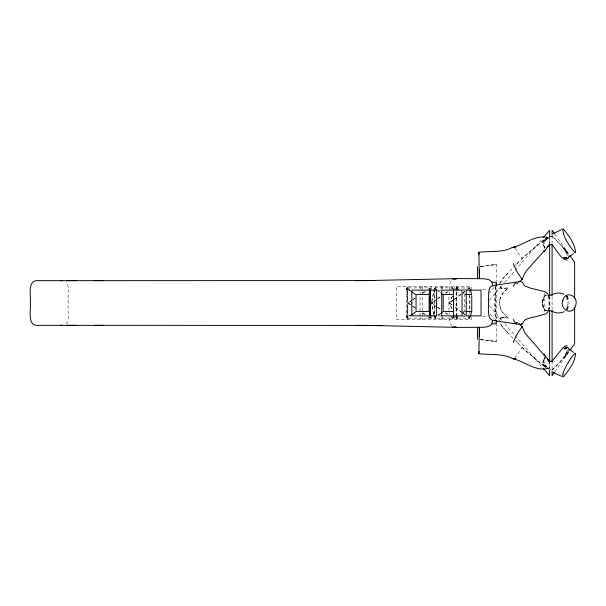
<?xml version="1.0" encoding="UTF-8"?>
<svg xmlns="http://www.w3.org/2000/svg" width="606" height="606" viewBox="0 0 606 606"><rect width="100%" height="100%" fill="white"/><g stroke="black" fill="none" stroke-linecap="round" stroke-linejoin="round"><path stroke-width="0.45" stroke-dasharray="3.03 2.27" d="M449.417 289.577L449.978 283.161L451.962 280.017M549.369 242.165L549.369 237.976L548.445 237.522L549.369 237.976M495.238 293.789L495.238 312.211M549.369 368.024L548.445 368.478L549.354 368.092L549.309 361.729M495.117 298.213A17.559 1.189 89.8 0 0 495.087 303A17.559 1.189 -89.8 0 0 495.125 307.772A17.619 1.197 -89.8 0 0 495.443 315.976L495.481 319.574M549.18 298.902L548.763 296.879M549.18 363.736L549.225 361.843M449.258 291.857L449.258 291.834A13.4 0.788 -89.9 0 0 449.137 293.509M543.249 244.938L545.498 248.68L543.264 245.029L542.938 242.824L543.249 241.158L545.862 239.082M495.481 286.426L495.443 290.016A17.619 1.189 89.8 0 0 495.125 298.228M495.261 287.1L494.822 303L495.261 318.9M469.377 316.173L469.249 318.021L468.476 318.105M469.9 316.173L469.771 318.021L468.999 318.105M549.203 302.515L548.93 309.992M453.394 316.37L453.205 318.021L452.735 318.021L452.909 316.173M433.745 314.938L434.313 317.499L435.214 318.105L452.477 318.105L453.386 317.499L453.553 315.908M567.087 307.128L567.58 302.538M406.77 289.827L406.99 287.979L408.762 287.895M407.179 289.827L407.399 287.979L406.99 287.979L408.035 303L406.99 318.021L408.762 318.105M430.055 316.37L430.283 318.021L429.874 318.021L430.093 316.173M495.163 321.165L494.966 322.665L495.102 322.256M543.264 360.971C542.294 366.418 543.605 357.729 545.498 357.32L543.264 360.971L543.249 364.842L547.589 367.69M431.836 301.296L433.934 290.206M431.714 302.114L434.487 287.979L436.047 287.895M568.799 350.397L567.633 353.495L564.012 357.578L567.633 353.495M542.938 242.976L543.264 241.317L546.71 237.81M499.836 299.659L500.761 296.485L502.942 293.122L508.298 287.911L496.352 288.797M499.768 299.932L499.299 303L500.761 309.514L503.798 314.022L508.298 318.089L496.352 317.203M548.763 309.121L549.18 307.098M548.763 309.068L549.195 307.719M568.034 299.531L565.974 295.486L567.436 297.152L566.065 295.228C569.792 298.94 570.049 306.197 566.549 310.075L568.034 306.469M566.451 308.962L567.224 306.727M567.474 349.973L566.216 353.29M566.898 351.639C563.906 358.979 557.725 364.691 552.111 370.016L550.778 369.842L552.384 369.834M470.37 316.37L469.771 318.021L467.097 316.43M456.757 287.895L456.113 288.501L456.113 317.499L456.757 318.105L469.256 318.105L470.483 315.908M452.379 295.94L449.463 303L452.379 310.06M552.558 369.713L566.004 355.404L568.034 351.419M452.318 296.183L449.463 303L452.318 309.817M499.753 283.237L503.215 278.215L514.403 266.413M499.685 283.388L503.472 277.927M565.928 353.919L565.216 355.411M455.47 289.57L456.242 287.979L457.538 287.895M567.254 353.298L564.012 357.578M521.592 347.018L522.107 347.549L519.713 351.435L514.774 357.835M554.778 371.91L569.269 351.344M564.739 356.086L563.845 357.328L567.436 353.404M566.398 309.931L567.254 308.757M566.481 310.045L567.436 308.848M489.421 300.152L501.707 285.888M504.775 282.328L542.249 238.832M507.767 273.351L503.791 277.586M518.683 261.974L516.077 264.67L523.539 257.111L544.15 239.703L544.15 250.732M488.807 293.122L494.291 287.403M515.024 265.769L516.259 264.489M521.592 258.982L528.22 253.21M66.221 324.043C70.675 318.233 66.91 309.56 68.342 303C66.91 296.448 70.675 287.767 66.221 281.957M547.498 238.416L544.991 240.711L545.4 240.408M457.28 287.895L456.113 288.501M547.9 238.044L545.347 240.446M468.726 318.105L469.9 317.499M462.613 313.067L464.84 311.461M463.128 312.181L464.332 311.12L464.332 294.88M529.492 252.096L544.15 239.703M566.216 252.71C562.86 246.241 557.437 240.817 552.111 235.984L549.612 236.529L548.528 237.454L549.612 236.529L552.384 236.166M440.668 313.62L434.487 318.021L431.714 303.886M455.47 316.43L456.242 318.021L456.765 318.021L458.795 316.37M546.642 238.014L544.15 240.097L545.817 238.688M440.547 313.249L434.313 317.499L434.313 288.501L435.214 287.895L452.477 287.895L453.386 288.501L451.372 289.524M453.629 299.743L449.463 303L453.629 306.257M454.326 299.197L462.083 293.281M458 316.438L456.113 317.499M453.659 299.856L449.463 303L453.659 306.144M454.356 299.334L462.158 293.622M546.688 239.052L544.983 240.665L543.249 241.158L545.052 240.658L547.476 238.506M462.795 292.751L466.385 290.1M467.097 289.57L469.249 287.979M433.555 314.082L431.57 303L436.797 299.197M437.547 298.652L440.532 296.485M406.77 316.173L406.99 318.021L407.399 318.021L411.974 314.719M462.886 293.115L465.044 291.577M467.93 289.524L469.9 288.501L469.256 287.895M411.906 300.281L408.035 303L406.77 317.499L407.906 318.105L429.374 318.105L430.51 317.499L428.957 318.105M412.678 299.743L416.549 297.023M436.797 306.803L431.57 303L436.843 299.334M437.6 298.803L441.365 296.183M445.099 293.281L447.387 291.691M450.44 289.57L453.205 287.979L453.394 289.63M411.8 314.309L406.77 317.499L406.77 288.501L407.906 287.895L429.374 287.895L430.51 288.501L428.957 287.895M422.511 292.956L424.723 291.463M427.662 289.471L430.283 287.979L428.51 287.895M411.944 300.379L408.035 303L411.906 305.719M412.724 299.856L416.633 297.235M435.691 287.895L434.313 288.501M452 318.105L453.386 317.499M445.978 293.115L448.288 291.577M422.958 293.115L425.336 291.577M547.135 310.772C541.113 311.673 541.037 294.296 547.195 295.198M408.315 287.895L406.77 288.501L408.035 303L411.944 305.621M547.195 310.802C541.143 311.249 541.294 296.175 546.62 294.925L547.135 295.228M516.827 283.578L518.259 283.002M516.365 283.714L517.622 283.237M503.783 317.392L500.783 318.248L499.442 320.438L500.783 318.248L502.942 317.582L508.298 318.089L502.495 312.241L500.761 309.514L499.549 305.068L499.549 300.932L500.761 296.485L503.798 291.978L508.298 287.911L502.942 288.418L500.783 287.752L499.442 285.562L500.783 287.752L503.783 288.607M545.627 310.628C541.802 307.068 541.931 299.129 545.514 295.304L547.112 295.455M546.006 310.56L547.468 310.545M481.543 266.428L492.928 264.974M480.157 266.61L482.323 266.322M491.095 265.208L496.352 264.549L494.519 264.777M480.141 266.375L496.352 264.428L496.352 281.229M464.84 294.539L461.416 291.834M547.915 238.226L549.195 238.097L548.521 238.15M451.644 318.105L453.205 318.021M428.51 318.105L430.283 318.021M434.487 287.979L440.668 292.38M456.242 287.979L469.771 287.979L470.37 289.63M462.658 289.577L465.499 289.577M482.527 289.577L488.201 289.577M410.61 290.138L407.868 290.138L407.868 286.555M441.085 290.138L435.669 290.138L435.669 286.555M462.408 290.138L465.241 290.138M547.263 310.552C541.082 312.158 540.976 293.774 547.263 295.448M410.61 315.862L407.868 315.862L407.868 319.445M441.085 315.862L435.669 315.862L435.669 319.445M462.408 315.862L465.241 315.862M462.658 316.423L465.499 316.423M482.527 316.423L488.201 316.423M451.644 287.895L453.205 287.979M436.047 318.105L434.487 318.021L434.313 316.173M548.521 367.85L549.195 367.903M468.476 287.895L469.771 287.979M457.538 318.105L456.242 318.021L456.113 316.173M480.141 339.625L496.352 341.572L496.352 324.445M481.543 339.572L492.928 341.026M494.519 341.223L496.352 341.451L489.55 340.602M486.277 340.186L487.739 340.375M479.467 339.299L482.323 339.678M550.763 369.834L548.528 368.546L549.612 369.463L549.612 361.479M518.259 322.998L519.653 323.483L518.698 323.142M516.365 322.286L517.622 322.763M516.115 322.134L517.539 322.71M408.315 318.105L407.179 317.499L407.179 288.501L411.8 291.691M422.958 312.885L425.336 314.423M428.51 316.476L430.093 317.499M445.978 312.885L448.288 314.423M451.372 316.476L452.909 317.499M452 287.895L452.909 288.501M435.691 318.105L434.782 317.499L434.782 288.501L439.214 291.691M552.558 236.287L562.398 246.937M412.724 306.144L416.633 308.765M422.511 313.044L424.723 314.537M427.662 316.529L429.874 318.021M431.57 303L436.843 306.666M437.6 307.197L441.365 309.817M445.099 312.719L447.387 314.309M450.44 316.43L452.735 318.021M412.678 306.257L416.549 308.977M547.476 367.494L544.983 365.335L543.249 364.842L545.052 365.342L547.498 367.584M462.158 312.378L454.356 306.666M462.886 312.885L465.044 314.423M467.93 316.476L469.377 317.499L469.377 288.501L468.726 287.895M407.399 287.979L411.974 291.281M437.547 307.348L441.274 310.06M462.083 312.719L454.326 306.803M462.795 313.249L466.385 315.9M546.688 366.948L544.991 365.289L546.847 366.971M458 289.562L456.636 288.501L456.636 317.499L457.28 318.105M544.15 355.267L544.15 366.297L523.41 348.761L513.79 338.943M544.15 366.297L522.107 347.549M545.817 367.312L544.15 365.903L546.029 367.494M456.765 287.979L460.143 290.728M451.962 325.983L449.978 322.839L449.417 316.423M562.383 246.884A36.724 4.469 52.2 0 1 563.83 248.627L567.633 252.505L568.799 255.603M563.883 248.611L567.633 252.505M546.12 367.6L543.264 364.683L542.938 363.024M518.683 344.026L516.259 341.511M567.633 297.046L566.004 295.364L567.436 297.152M490.027 314.15L494.291 318.597M513.176 338.3L503.215 327.785L499.753 322.763M507.767 332.649L503.472 328.073M568.034 254.581L565.974 250.604L564.012 248.422L567.436 252.596L564.194 248.278L567.436 252.596M564.012 248.422L567.254 252.702M514.774 248.165L522.107 258.451M489.421 305.848L501.707 320.112M504.775 323.672L542.249 367.168M503.222 327.793L499.685 322.612M564.027 248.915L564.739 249.914M554.778 234.09L569.269 254.656M566.421 295.986L567.254 297.243M565.595 251.323L567.481 256.043L566.739 253.891M566.383 296.826L567.625 303M495.102 283.744L494.966 283.335L495.163 284.835M567.087 298.872L567.284 299.872M548.763 296.932L549.195 298.281M549.028 296.501L549.203 303.485M549.074 296.72L549.354 298.144M542.938 242.824L543.264 245.029M407.179 316.173L407.399 318.021M549.172 305.166L549.172 300.834L548.975 303.394M434.782 316.173L434.964 318.021M456.636 316.173L456.765 318.021M449.258 314.143L449.258 314.166A13.4 0.788 89.9 0 1 449.137 312.491M549.18 242.264L549.225 244.157M552.096 235.817L552.096 243.233M552.096 296.508L552.096 309.492M552.111 361.055L552.096 370.183M549.612 236.529L549.627 243.233M549.627 296.508L549.627 309.492M544.15 293.107L544.15 312.893M496.352 284.138L496.352 321.778M471.21 290.138L471.21 286.555L396.241 286.555L396.241 319.445L471.21 319.445L471.21 315.862M469.9 295.364L469.9 310.636M457.682 286.555L457.682 290.138M457.682 315.862L457.682 319.445M456.356 286.555L456.356 319.445M454.636 286.555L454.636 290.138M454.636 315.862L454.636 319.445M442.827 286.555L442.827 289.373M442.827 316.627L442.827 319.445M441.183 286.555L441.183 289.373M441.183 316.627L441.183 319.445M431.661 286.555L431.661 290.138M431.661 315.862L431.661 319.445M422.208 286.555L422.208 319.445M420.041 286.555L420.041 319.445M449.031 310.461A13.4 0.788 89.9 0 1 448.879 303A13.4 0.788 -89.9 0 1 449.038 295.539M495.481 286.843A18.718 0.424 83.6 0 1 495.481 286.221M495.488 319.748A18.718 0.424 -83.6 0 1 495.488 319.074M544.165 359.138L543.249 361.062L545.597 357.525L544.165 359.138M544.165 240.582L543.264 241.317L545.059 240.703L544.165 240.582M544.983 365.335L543.264 364.683L545.052 365.342"/><path stroke-width="0.91" d="M479.384 269.246L479.407 278.662L484.974 278.821L489.247 279.775L491.951 282.191L492.61 285.805M488.353 299.811C489.178 295.887 487.413 286.903 492.534 285.782M488.345 300.121C489.171 306.28 486.376 316.499 492.163 320.332M492.61 320.18L491.951 323.801L490.178 325.702L486.754 326.952L482.346 327.308L459 327.399L369.221 325.46M441.736 315.832L441.736 290.138L462.052 290.138L462.052 315.862L441.736 315.862M479.035 351.412L478.884 353.73C490.352 354.995 502.7 353.283 513.267 358.744C524.637 361.668 534.931 371.137 547.627 368.622M547.627 237.378C534.484 234.734 524.092 244.998 512.176 247.521C502.026 253.005 489.928 250.831 478.884 252.27L479.361 278.677L459 278.601L369.221 280.54M453.553 315.908L453.621 295.622M430.055 289.63L428.987 294.584L416.686 294.539M568.905 256.27L568.587 257.868L567.633 258.451L563.883 257.686L567.254 258.459L568.034 258.05M549.225 244.506L544.15 251.945L544.15 250.732M470.483 315.908L471.763 311.12L471.763 295.622M518.706 282.123L522.107 279.487L524.857 273.064L527.993 269.003L544.15 250.884M513.267 342.284L516.736 334.754L522.107 326.513L519.69 324.551M513.267 286.54L514.774 283.76L516.736 282.07L519.713 281.51L522.092 281.957L524.872 286.062L531.015 288.289L544.764 291.622L547.642 293.721L548.93 296.008M548.93 309.992L547.506 312.401L545.491 314.06L544.15 314.241C537.961 316.9 530.909 316.817 524.872 319.938L522.099 324.028L519.713 324.49L513.146 323.248M554.24 372.675L552.096 375.72L552.096 371.107M569.807 350.579L574.639 343.723L574.639 307.643M547.059 247.21L547.847 246.263M543.484 237.408L549.627 230.28L549.627 235.817M547.385 246.74L549.612 244.521L552.111 244.945C556.611 249.263 560.785 259.754 567.231 260.072M441.327 313.067L443.304 311.416L453.114 311.461M411.974 314.719L416.178 311.416L428.48 311.461M569.587 256.588L573.609 253.619M564.209 311.635C560.686 313.62 555.482 313.393 552.111 311.196L548.71 310.477M565.974 347.882L564.194 348.935L567.254 347.541M553.036 233.658L561.58 229.674M546.733 237.961L547.574 237.726M515.577 282.207L496.261 285.009M567.633 347.549L564.012 348.647L566.065 347.609L567.633 347.549L568.587 348.132L568.905 349.73M492.928 285.759L496.352 285.312L496.352 282.229L491.951 282.191M515.448 247.119L512.176 247.521L515.751 247.248L513.267 247.256M60.471 325.339L62.38 325.233M455.174 278.752L452.743 278.874L456.492 278.722L454.992 278.904M491.951 323.801L496.352 323.771L496.352 320.688L493.246 320.263M362.623 280.586L375.409 280.502M67.16 280.661L76.038 280.623M355.881 280.623L368.418 280.555M361.282 280.586L39.314 280.661C26.384 278.889 31.262 296.152 30.3 303C31.262 309.848 26.384 327.111 39.314 325.339L361.282 325.414M94.301 325.377L102.944 325.339M62.38 280.767L60.471 280.661M443.713 294.539L453.523 294.584L453.394 289.63M465.635 294.539L471.688 294.584L470.37 289.63M465.772 311.461L471.4 311.461M94.301 280.623L102.944 280.661M355.881 325.377L368.418 325.445M375.644 325.52L382.234 325.551L362.623 325.414M67.16 325.339L76.038 325.377M513.267 358.744L515.804 358.805L512.176 358.479L515.448 358.881M566.065 258.391L567.436 258.444L564.012 257.353L567.254 258.459M454.992 327.096L456.492 327.278L452.743 327.126L455.174 327.248M496.261 320.991L515.577 323.793M548.877 295.531L552.111 294.796C555.437 292.6 560.489 292.372 564.019 294.236M521.561 323.907L522.092 324.043M546.953 368.092L547.574 368.274M561.58 376.326L553.036 372.342M573.609 352.381L569.587 349.412M411.8 291.691L416.049 294.88L416.049 310.378M441.213 293.289L443.206 294.88L443.206 310.378M516.736 323.93L514.774 322.24L513.267 319.46M547.46 359.335L549.612 361.479L552.111 361.055L563.307 347.329L566.383 345.458L567.299 346.2M548.044 295.766L548.551 296.258M543.484 368.592L549.627 375.72L549.627 370.183M544.15 355.116L525.122 333.3L522.107 326.513M547.309 359.07L547.847 359.737M548.18 360.176L549.066 361.494M554.24 233.325L552.096 230.28L552.096 234.893M569.807 255.421L574.639 262.277L574.639 298.357M522.107 279.487L516.736 271.246L513.267 263.716M549.18 361.381L544.15 354.048L544.15 355.267M430.252 315.908L429.116 311.12L429.116 295.622M478.884 252.27L479.035 254.588M478.884 353.73L479.361 327.323L479.384 336.754M552.096 244.165L552.096 295.576M552.096 310.423L552.096 361.835M549.627 244.165L549.627 295.576M549.627 310.423L549.627 361.835M477.445 266.701L477.445 278.646M477.445 327.354L477.445 339.299M453.386 289.827L453.386 291.675M430.51 289.827L430.51 315.658M430.093 289.827L430.093 315.658M411.853 303L411.807 315.862L436.638 315.862L436.638 290.138L411.807 290.138L411.853 303M466.234 303L466.188 315.862L481.043 315.862L481.043 290.153L466.188 290.138L466.234 303M562.868 300.175C559.012 309.802 572.859 316.271 575.526 305.825C579.381 296.198 565.542 289.729 562.868 300.175M562.868 373.97L562.868 376.803L563.383 376.902C568.792 370.274 575.147 362.267 575.526 353.412L575.018 353.306C569.61 359.116 565.481 366.456 562.868 373.97M562.868 229.197C563.254 238.052 569.61 246.066 575.018 252.694L575.526 252.588C575.147 243.733 568.792 235.726 563.383 229.098L562.868 229.197"/></g></svg>
